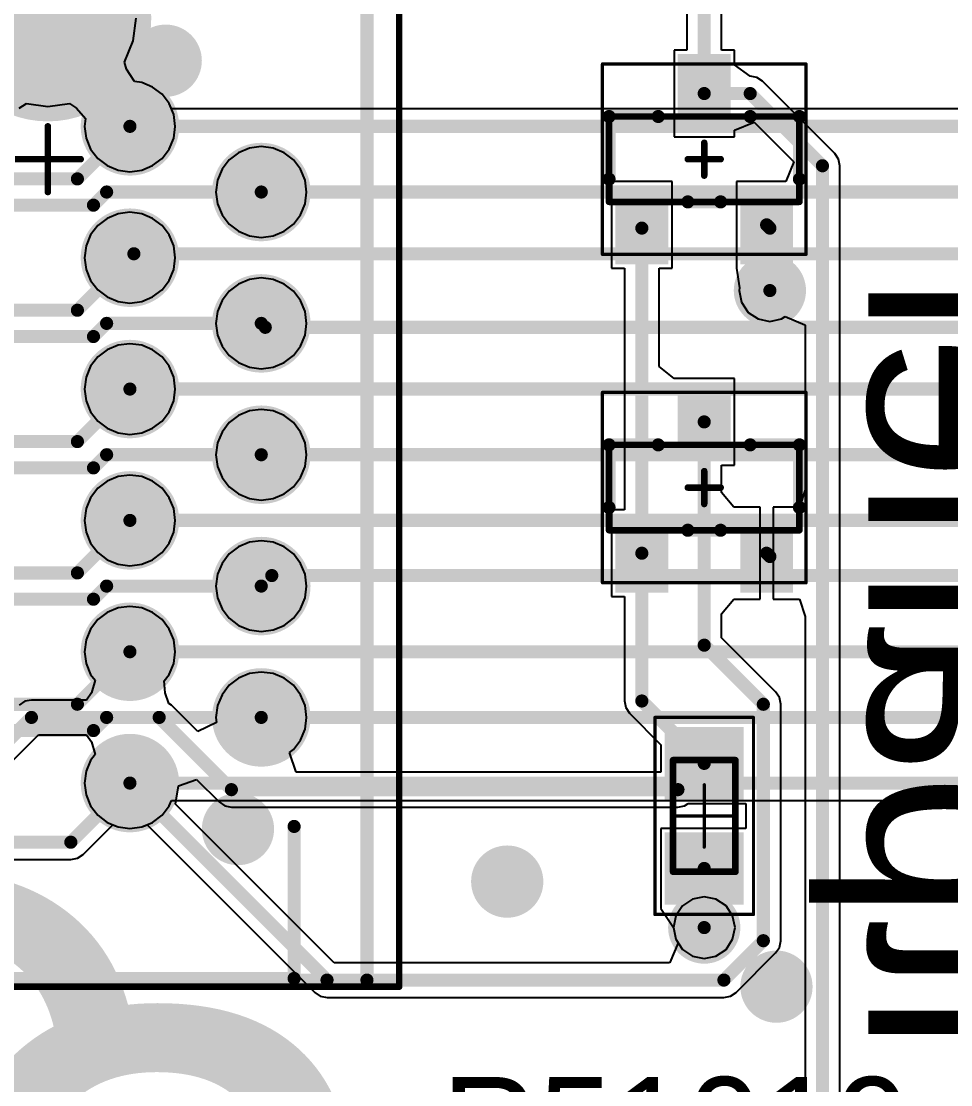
# Model space of a CAD drawing. Header units: millimetres. Extents: x 372 to 687, y 380 to 482.
# Drawn here: x 550.6 to 564.75, y 416.91 to 433.1 of the extents above; entities that cross this region are included whole.
import ezdxf

# ---------------------------------------------------------------- set-up
doc = ezdxf.new("R2010")
doc.units = ezdxf.units.MM
for name, color, linetype in [('BottomLayer', 5, 'Continuous'), ('BottomOverlay', 54, 'Continuous'), ('BottomSolder', 6, 'Continuous'), ('InternalPlane1', 76, 'Continuous'), ('InternalPlane2', 16, 'Continuous'), ('Mechanical13', 56, 'Continuous'), ('Mechanical15', 56, 'Continuous'), ('MultiLayer', 9, 'Continuous'), ('PadHoleLayer', 156, 'Continuous'), ('TopLayer', 1, 'Continuous'), ('TopOverlay', 2, 'Continuous'), ('TopPaste', 8, 'Continuous'), ('TopSolder', 216, 'Continuous'), ('ViaHoleLayer', 16, 'Continuous')]:
    doc.layers.add(name, color=color, linetype=linetype)

# ---------------------------------------------------------------- blocks, each defined once
blk = doc.blocks.new('PCI_E_______36P_339')
at = {"layer": 'BottomLayer'}
for points, const_width in [([(1.638, -0.005, 1), (2.663, -0.005, 1)], 1.025), ([(-9.762, -1.255, 1), (-9.237, -1.255, 1)], 0.525), ([(-7.762, -1.255, 1), (-7.237, -1.255, 1)], 0.525), ([(-5.762, -1.255, 1), (-5.237, -1.255, 1)], 0.525), ([(-3.762, -1.255, 1), (-3.237, -1.255, 1)], 0.525), ([(-1.762, -1.255, 1), (-1.237, -1.255, 1)], 0.525), ([(0.238, -1.255, 1), (0.763, -1.255, 1)], 0.525), ([(-8.762, -3.255, 1), (-8.237, -3.255, 1)], 0.525), ([(-6.762, -3.255, 1), (-6.237, -3.255, 1)], 0.525), ([(-4.762, -3.255, 1), (-4.237, -3.255, 1)], 0.525), ([(-2.762, -3.255, 1), (-2.237, -3.255, 1)], 0.525), ([(-0.762, -3.255, 1), (-0.237, -3.255, 1)], 0.525)]:
    blk.add_lwpolyline(points, format="xyb", close=True, dxfattribs=dict(at, const_width=const_width))
at = {"layer": 'BottomSolder'}
for points, const_width in [([(1.587, -0.005, 1), (2.714, -0.005, 1)], 1.127), ([(-9.813, -1.255, 1), (-9.186, -1.255, 1)], 0.627), ([(-7.813, -1.255, 1), (-7.186, -1.255, 1)], 0.627), ([(-5.813, -1.255, 1), (-5.186, -1.255, 1)], 0.627), ([(-3.813, -1.255, 1), (-3.186, -1.255, 1)], 0.627), ([(-1.813, -1.255, 1), (-1.186, -1.255, 1)], 0.627), ([(0.187, -1.255, 1), (0.814, -1.255, 1)], 0.627), ([(-8.813, -3.255, 1), (-8.186, -3.255, 1)], 0.627), ([(-6.813, -3.255, 1), (-6.186, -3.255, 1)], 0.627), ([(-4.813, -3.255, 1), (-4.186, -3.255, 1)], 0.627), ([(-2.813, -3.255, 1), (-2.186, -3.255, 1)], 0.627), ([(-0.813, -3.255, 1), (-0.186, -3.255, 1)], 0.627)]:
    blk.add_lwpolyline(points, format="xyb", close=True, dxfattribs=dict(at, const_width=const_width))
at = {"layer": 'InternalPlane1'}
for points, const_width in [([(1.363, -0.005, 1), (2.938, -0.005, 1)], 1.575), ([(-9.875, -1.255, 1), (-9.125, -1.255, 1)], 0.75), ([(-7.875, -1.255, 1), (-7.125, -1.255, 1)], 0.75), ([(-5.875, -1.255, 1), (-5.125, -1.255, 1)], 0.75), ([(-3.875, -1.255, 1), (-3.125, -1.255, 1)], 0.75), ([(-1.875, -1.255, 1), (-1.125, -1.255, 1)], 0.75), ([(0.125, -1.255, 1), (0.875, -1.255, 1)], 0.75), ([(-8.875, -3.255, 1), (-8.125, -3.255, 1)], 0.75), ([(-6.875, -3.255, 1), (-6.125, -3.255, 1)], 0.75), ([(-4.875, -3.255, 1), (-4.125, -3.255, 1)], 0.75), ([(-2.875, -3.255, 1), (-2.125, -3.255, 1)], 0.75), ([(-0.875, -3.255, 1), (-0.125, -3.255, 1)], 0.75)]:
    blk.add_lwpolyline(points, format="xyb", close=True, dxfattribs=dict(at, const_width=const_width))
at = {"layer": 'InternalPlane2'}
for points, const_width in [([(1.363, -0.005, 1), (2.938, -0.005, 1)], 1.575), ([(-9.875, -1.255, 1), (-9.125, -1.255, 1)], 0.75), ([(-7.875, -1.255, 1), (-7.125, -1.255, 1)], 0.75), ([(-5.875, -1.255, 1), (-5.125, -1.255, 1)], 0.75), ([(-3.875, -1.255, 1), (-3.125, -1.255, 1)], 0.75), ([(-1.875, -1.255, 1), (-1.125, -1.255, 1)], 0.75), ([(0.125, -1.255, 1), (0.875, -1.255, 1)], 0.75), ([(-8.875, -3.255, 1), (-8.125, -3.255, 1)], 0.75), ([(-6.875, -3.255, 1), (-6.125, -3.255, 1)], 0.75), ([(-4.875, -3.255, 1), (-4.125, -3.255, 1)], 0.75), ([(-2.875, -3.255, 1), (-2.125, -3.255, 1)], 0.75), ([(-0.875, -3.255, 1), (-0.125, -3.255, 1)], 0.75)]:
    blk.add_lwpolyline(points, format="xyb", close=True, dxfattribs=dict(at, const_width=const_width))
at = {"layer": 'Mechanical13', "const_width": 0.2}
for points in [[(-12.5, 3.747), (-12.5, -4.864)], [(-12.5, -4.864), (12.5, -4.864)]]:
    blk.add_lwpolyline(points, dxfattribs=at)
at = {"layer": 'Mechanical13', "const_width": 0.1}
blk.add_lwpolyline([(-12.55, -4.864, 1), (-12.45, -4.864, 1)], format="xyb", close=True, dxfattribs=at)
blk.add_lwpolyline([(-12.55, -4.864, 1), (-12.45, -4.864, 1)], format="xyb", close=True, dxfattribs=at)
at = {"layer": 'Mechanical15', "const_width": 0.1}
for points in [[(-12.6, 3.995), (-12.6, -5.355)], [(0, 0.495), (0, -0.505)], [(-0.5, -0.005), (0.5, -0.005)], [(-12.6, -5.355), (12.875, -5.355)]]:
    blk.add_lwpolyline(points, dxfattribs=at)
at = {"layer": 'Mechanical15', "const_width": 0.05}
for points in [[(-0.525, -0.005, 1), (-0.475, -0.005, 1)], [(0.475, -0.005, 1), (0.525, -0.005, 1)], [(-0.025, -0.505, 1), (0.025, -0.505, 1)], [(-12.625, -5.355, 1), (-12.575, -5.355, 1)], [(-12.625, -5.355, 1), (-12.575, -5.355, 1)]]:
    blk.add_lwpolyline(points, format="xyb", close=True, dxfattribs=at)
at = {"layer": 'MultiLayer'}
for points, const_width in [([(1.638, -0.005, 1), (2.663, -0.005, 1)], 1.025), ([(-9.762, -1.255, 1), (-9.237, -1.255, 1)], 0.525), ([(-7.762, -1.255, 1), (-7.237, -1.255, 1)], 0.525), ([(-5.762, -1.255, 1), (-5.237, -1.255, 1)], 0.525), ([(-3.762, -1.255, 1), (-3.237, -1.255, 1)], 0.525), ([(-1.762, -1.255, 1), (-1.237, -1.255, 1)], 0.525), ([(0.238, -1.255, 1), (0.763, -1.255, 1)], 0.525), ([(-8.762, -3.255, 1), (-8.237, -3.255, 1)], 0.525), ([(-6.762, -3.255, 1), (-6.237, -3.255, 1)], 0.525), ([(-4.762, -3.255, 1), (-4.237, -3.255, 1)], 0.525), ([(-2.762, -3.255, 1), (-2.237, -3.255, 1)], 0.525), ([(-0.762, -3.255, 1), (-0.237, -3.255, 1)], 0.525)]:
    blk.add_lwpolyline(points, format="xyb", close=True, dxfattribs=dict(at, const_width=const_width))
at = {"layer": 'PadHoleLayer'}
for points, const_width in [([(1.563, -0.005, 1), (2.738, -0.005, 1)], 1.175), ([(-9.675, -1.255, 1), (-9.325, -1.255, 1)], 0.35), ([(-7.675, -1.255, 1), (-7.325, -1.255, 1)], 0.35), ([(-5.675, -1.255, 1), (-5.325, -1.255, 1)], 0.35), ([(-3.675, -1.255, 1), (-3.325, -1.255, 1)], 0.35), ([(-1.675, -1.255, 1), (-1.325, -1.255, 1)], 0.35), ([(0.325, -1.255, 1), (0.675, -1.255, 1)], 0.35), ([(-8.675, -3.255, 1), (-8.325, -3.255, 1)], 0.35), ([(-6.675, -3.255, 1), (-6.325, -3.255, 1)], 0.35), ([(-4.675, -3.255, 1), (-4.325, -3.255, 1)], 0.35), ([(-2.675, -3.255, 1), (-2.325, -3.255, 1)], 0.35), ([(-0.675, -3.255, 1), (-0.325, -3.255, 1)], 0.35)]:
    blk.add_lwpolyline(points, format="xyb", close=True, dxfattribs=dict(at, const_width=const_width))
at = {"layer": 'TopLayer'}
for points, const_width in [([(1.638, -0.005, 1), (2.663, -0.005, 1)], 1.025), ([(-9.762, -1.255, 1), (-9.237, -1.255, 1)], 0.525), ([(-7.762, -1.255, 1), (-7.237, -1.255, 1)], 0.525), ([(-5.762, -1.255, 1), (-5.237, -1.255, 1)], 0.525), ([(-3.762, -1.255, 1), (-3.237, -1.255, 1)], 0.525), ([(-1.762, -1.255, 1), (-1.237, -1.255, 1)], 0.525), ([(0.238, -1.255, 1), (0.763, -1.255, 1)], 0.525), ([(-8.762, -3.255, 1), (-8.237, -3.255, 1)], 0.525), ([(-6.762, -3.255, 1), (-6.237, -3.255, 1)], 0.525), ([(-4.762, -3.255, 1), (-4.237, -3.255, 1)], 0.525), ([(-2.762, -3.255, 1), (-2.237, -3.255, 1)], 0.525), ([(-0.762, -3.255, 1), (-0.237, -3.255, 1)], 0.525)]:
    blk.add_lwpolyline(points, format="xyb", close=True, dxfattribs=dict(at, const_width=const_width))
at = {"layer": 'TopOverlay', "const_width": 0.2}
for points in [[(-12.475, 3.745), (-12.475, -3.755)], [(-12.475, -3.755), (-10.16, -3.755)]]:
    blk.add_lwpolyline(points, dxfattribs=at)
at = {"layer": 'TopOverlay', "const_width": 0.1}
for points in [[(-12.525, -3.755, 1), (-12.425, -3.755, 1)], [(-12.525, -3.755, 1), (-12.425, -3.755, 1)], [(-10.21, -3.755, 1), (-10.11, -3.755, 1)]]:
    blk.add_lwpolyline(points, format="xyb", close=True, dxfattribs=at)
at = {"layer": 'TopSolder'}
for points, const_width in [([(1.587, -0.005, 1), (2.714, -0.005, 1)], 1.127), ([(-9.813, -1.255, 1), (-9.186, -1.255, 1)], 0.627), ([(-7.813, -1.255, 1), (-7.186, -1.255, 1)], 0.627), ([(-5.813, -1.255, 1), (-5.186, -1.255, 1)], 0.627), ([(-3.813, -1.255, 1), (-3.186, -1.255, 1)], 0.627), ([(-1.813, -1.255, 1), (-1.186, -1.255, 1)], 0.627), ([(0.187, -1.255, 1), (0.814, -1.255, 1)], 0.627), ([(-8.813, -3.255, 1), (-8.186, -3.255, 1)], 0.627), ([(-6.813, -3.255, 1), (-6.186, -3.255, 1)], 0.627), ([(-4.813, -3.255, 1), (-4.186, -3.255, 1)], 0.627), ([(-2.813, -3.255, 1), (-2.186, -3.255, 1)], 0.627), ([(-0.813, -3.255, 1), (-0.186, -3.255, 1)], 0.627)]:
    blk.add_lwpolyline(points, format="xyb", close=True, dxfattribs=dict(at, const_width=const_width))
blk = doc.blocks.new('SOT23_3_N_349')
at = {"layer": 'Mechanical13', "const_width": 0.1}
for points in [[(1.45, 0.65), (-1.45, 0.65)], [(-1.45, 0.65), (-1.45, -0.65)], [(1.45, 0.65), (1.45, -0.65)], [(1.45, -0.65), (-1.45, -0.65)]]:
    blk.add_lwpolyline(points, dxfattribs=at)
at = {"layer": 'Mechanical13', "const_width": 0.05}
for points in [[(-1.475, 0.65, 1), (-1.425, 0.65, 1)], [(-1.475, 0.65, 1), (-1.425, 0.65, 1)], [(1.425, 0.65, 1), (1.475, 0.65, 1)], [(1.425, 0.65, 1), (1.475, 0.65, 1)], [(-1.475, -0.65, 1), (-1.425, -0.65, 1)], [(-1.475, -0.65, 1), (-1.425, -0.65, 1)], [(1.425, -0.65, 1), (1.475, -0.65, 1)], [(1.425, -0.65, 1), (1.475, -0.65, 1)]]:
    blk.add_lwpolyline(points, format="xyb", close=True, dxfattribs=at)
at = {"layer": 'Mechanical15'}
for points, const_width in [([(-1.55, 1.45), (-1.55, -1.45)], 0.05), ([(1.55, 1.45), (-1.55, 1.45)], 0.05), ([(1.55, 1.45), (1.55, -1.45)], 0.05), ([(0, 0.25), (0, -0.25)], 0.1), ([(0.25, 0), (-0.25, 0)], 0.1), ([(1.55, -1.45), (-1.55, -1.45)], 0.05)]:
    blk.add_lwpolyline(points, dxfattribs=dict(at, const_width=const_width))
for points, const_width in [([(-1.562, 1.45, 1), (-1.538, 1.45, 1)], 0.025), ([(-1.562, 1.45, 1), (-1.538, 1.45, 1)], 0.025), ([(1.538, 1.45, 1), (1.562, 1.45, 1)], 0.025), ([(1.538, 1.45, 1), (1.562, 1.45, 1)], 0.025), ([(-0.025, 0.25, 1), (0.025, 0.25, 1)], 0.05), ([(-0.275, 0, 1), (-0.225, 0, 1)], 0.05), ([(0.225, 0, 1), (0.275, 0, 1)], 0.05), ([(-0.025, -0.25, 1), (0.025, -0.25, 1)], 0.05), ([(-1.562, -1.45, 1), (-1.538, -1.45, 1)], 0.025), ([(-1.562, -1.45, 1), (-1.538, -1.45, 1)], 0.025), ([(1.538, -1.45, 1), (1.562, -1.45, 1)], 0.025), ([(1.538, -1.45, 1), (1.562, -1.45, 1)], 0.025)]:
    blk.add_lwpolyline(points, format="xyb", close=True, dxfattribs=dict(at, const_width=const_width))
at = {"layer": 'PadHoleLayer'}
for points in [[(-0.95, 1), (-0.95, 1), (-0.95, 1), (-0.95, 1)], [(0.95, 1), (0.95, 1), (0.95, 1), (0.95, 1)], [(0, -1), (0, -1), (0, -1), (0, -1)]]:
    blk.add_lwpolyline(points, close=True, dxfattribs=at)
at = {"layer": 'TopLayer'}
for points in [[(-1.25, 0.5), (-0.65, 0.5), (-1.25, 1.5), (-0.65, 1.5)], [(1.25, 1.5), (0.65, 1.5), (1.25, 0.5), (0.65, 0.5)], [(-0.3, -1.5), (0.3, -1.5), (-0.3, -0.5), (0.3, -0.5)]]:
    blk.add_solid(points, dxfattribs=at)
at = {"layer": 'TopOverlay', "const_width": 0.2}
for points in [[(0.25, 0.65), (-0.25, 0.65)], [(-1.45, 0.304), (-1.45, -0.65)], [(1.45, 0.304), (1.45, -0.65)], [(-0.7, -0.65), (-1.45, -0.65)], [(1.45, -0.65), (0.7, -0.65)]]:
    blk.add_lwpolyline(points, dxfattribs=at)
at = {"layer": 'TopOverlay', "const_width": 0.1}
for points in [[(-0.3, 0.65, 1), (-0.2, 0.65, 1)], [(0.2, 0.65, 1), (0.3, 0.65, 1)], [(-1.5, 0.304, 1), (-1.4, 0.304, 1)], [(1.4, 0.304, 1), (1.5, 0.304, 1)], [(-1.5, -0.65, 1), (-1.4, -0.65, 1)], [(-1.5, -0.65, 1), (-1.4, -0.65, 1)], [(-0.75, -0.65, 1), (-0.65, -0.65, 1)], [(0.65, -0.65, 1), (0.75, -0.65, 1)], [(1.4, -0.65, 1), (1.5, -0.65, 1)], [(1.4, -0.65, 1), (1.5, -0.65, 1)]]:
    blk.add_lwpolyline(points, format="xyb", close=True, dxfattribs=at)
at = {"layer": 'TopPaste'}
for points in [[(-1.2, 0.55), (-0.7, 0.55), (-1.2, 1.45), (-0.7, 1.45)], [(1.2, 1.45), (0.7, 1.45), (1.2, 0.55), (0.7, 0.55)], [(-0.25, -1.45), (0.25, -1.45), (-0.25, -0.55), (0.25, -0.55)]]:
    blk.add_solid(points, dxfattribs=at)
at = {"layer": 'TopSolder'}
for points in [[(-1.352, 0.398), (-0.548, 0.398), (-1.352, 1.602), (-0.548, 1.602)], [(1.352, 1.602), (0.548, 1.602), (1.352, 0.398), (0.548, 0.398)], [(-0.402, -1.602), (0.402, -1.602), (-0.402, -0.398), (0.402, -0.398)]]:
    blk.add_solid(points, dxfattribs=at)
blk = doc.blocks.new('SOT23_3_N_352')
at = {"layer": 'Mechanical13', "const_width": 0.1}
for points in [[(1.45, 0.65), (-1.45, 0.65)], [(-1.45, 0.65), (-1.45, -0.65)], [(1.45, 0.65), (1.45, -0.65)], [(1.45, -0.65), (-1.45, -0.65)]]:
    blk.add_lwpolyline(points, dxfattribs=at)
at = {"layer": 'Mechanical13', "const_width": 0.05}
for points in [[(-1.475, 0.65, 1), (-1.425, 0.65, 1)], [(-1.475, 0.65, 1), (-1.425, 0.65, 1)], [(1.425, 0.65, 1), (1.475, 0.65, 1)], [(1.425, 0.65, 1), (1.475, 0.65, 1)], [(-1.475, -0.65, 1), (-1.425, -0.65, 1)], [(-1.475, -0.65, 1), (-1.425, -0.65, 1)], [(1.425, -0.65, 1), (1.475, -0.65, 1)], [(1.425, -0.65, 1), (1.475, -0.65, 1)]]:
    blk.add_lwpolyline(points, format="xyb", close=True, dxfattribs=at)
at = {"layer": 'Mechanical15'}
for points, const_width in [([(-1.55, 1.45), (-1.55, -1.45)], 0.05), ([(1.55, 1.45), (-1.55, 1.45)], 0.05), ([(1.55, 1.45), (1.55, -1.45)], 0.05), ([(0, 0.25), (0, -0.25)], 0.1), ([(0.25, 0), (-0.25, 0)], 0.1), ([(1.55, -1.45), (-1.55, -1.45)], 0.05)]:
    blk.add_lwpolyline(points, dxfattribs=dict(at, const_width=const_width))
for points, const_width in [([(-1.562, 1.45, 1), (-1.538, 1.45, 1)], 0.025), ([(-1.562, 1.45, 1), (-1.538, 1.45, 1)], 0.025), ([(1.538, 1.45, 1), (1.562, 1.45, 1)], 0.025), ([(1.538, 1.45, 1), (1.562, 1.45, 1)], 0.025), ([(-0.025, 0.25, 1), (0.025, 0.25, 1)], 0.05), ([(-0.275, 0, 1), (-0.225, 0, 1)], 0.05), ([(0.225, 0, 1), (0.275, 0, 1)], 0.05), ([(-0.025, -0.25, 1), (0.025, -0.25, 1)], 0.05), ([(-1.562, -1.45, 1), (-1.538, -1.45, 1)], 0.025), ([(-1.562, -1.45, 1), (-1.538, -1.45, 1)], 0.025), ([(1.538, -1.45, 1), (1.562, -1.45, 1)], 0.025), ([(1.538, -1.45, 1), (1.562, -1.45, 1)], 0.025)]:
    blk.add_lwpolyline(points, format="xyb", close=True, dxfattribs=dict(at, const_width=const_width))
at = {"layer": 'PadHoleLayer'}
for points in [[(-0.95, 1), (-0.95, 1), (-0.95, 1), (-0.95, 1)], [(0.95, 1), (0.95, 1), (0.95, 1), (0.95, 1)], [(0, -1), (0, -1), (0, -1), (0, -1)]]:
    blk.add_lwpolyline(points, close=True, dxfattribs=at)
at = {"layer": 'TopLayer'}
for points in [[(-1.25, 0.5), (-0.65, 0.5), (-1.25, 1.5), (-0.65, 1.5)], [(1.25, 1.5), (0.65, 1.5), (1.25, 0.5), (0.65, 0.5)], [(-0.3, -1.5), (0.3, -1.5), (-0.3, -0.5), (0.3, -0.5)]]:
    blk.add_solid(points, dxfattribs=at)
at = {"layer": 'TopOverlay', "const_width": 0.2}
for points in [[(0.25, 0.65), (-0.25, 0.65)], [(-1.45, 0.304), (-1.45, -0.65)], [(1.45, 0.304), (1.45, -0.65)], [(-0.7, -0.65), (-1.45, -0.65)], [(1.45, -0.65), (0.7, -0.65)]]:
    blk.add_lwpolyline(points, dxfattribs=at)
at = {"layer": 'TopOverlay', "const_width": 0.1}
for points in [[(-0.3, 0.65, 1), (-0.2, 0.65, 1)], [(0.2, 0.65, 1), (0.3, 0.65, 1)], [(-1.5, 0.304, 1), (-1.4, 0.304, 1)], [(1.4, 0.304, 1), (1.5, 0.304, 1)], [(-1.5, -0.65, 1), (-1.4, -0.65, 1)], [(-1.5, -0.65, 1), (-1.4, -0.65, 1)], [(-0.75, -0.65, 1), (-0.65, -0.65, 1)], [(0.65, -0.65, 1), (0.75, -0.65, 1)], [(1.4, -0.65, 1), (1.5, -0.65, 1)], [(1.4, -0.65, 1), (1.5, -0.65, 1)]]:
    blk.add_lwpolyline(points, format="xyb", close=True, dxfattribs=at)
at = {"layer": 'TopPaste'}
for points in [[(-1.2, 0.55), (-0.7, 0.55), (-1.2, 1.45), (-0.7, 1.45)], [(1.2, 1.45), (0.7, 1.45), (1.2, 0.55), (0.7, 0.55)], [(-0.25, -1.45), (0.25, -1.45), (-0.25, -0.55), (0.25, -0.55)]]:
    blk.add_solid(points, dxfattribs=at)
at = {"layer": 'TopSolder'}
for points in [[(-1.352, 0.398), (-0.548, 0.398), (-1.352, 1.602), (-0.548, 1.602)], [(1.352, 1.602), (0.548, 1.602), (1.352, 0.398), (0.548, 0.398)], [(-0.402, -1.602), (0.402, -1.602), (-0.402, -0.398), (0.402, -0.398)]]:
    blk.add_solid(points, dxfattribs=at)
blk = doc.blocks.new('RESC0603_1608__N_368')
at = {"layer": 'Mechanical13', "const_width": 0.1}
for points in [[(0.85, 0.475), (-0.85, 0.475)], [(-0.85, -0.475), (-0.85, 0.475)], [(0.85, -0.475), (0.85, 0.475)], [(0.85, -0.475), (-0.85, -0.475)]]:
    blk.add_lwpolyline(points, dxfattribs=at)
at = {"layer": 'Mechanical13', "const_width": 0.05}
for points in [[(-0.875, 0.475, 1), (-0.825, 0.475, 1)], [(-0.875, 0.475, 1), (-0.825, 0.475, 1)], [(0.825, 0.475, 1), (0.875, 0.475, 1)], [(0.825, 0.475, 1), (0.875, 0.475, 1)], [(-0.875, -0.475, 1), (-0.825, -0.475, 1)], [(-0.875, -0.475, 1), (-0.825, -0.475, 1)], [(0.825, -0.475, 1), (0.875, -0.475, 1)], [(0.825, -0.475, 1), (0.875, -0.475, 1)]]:
    blk.add_lwpolyline(points, format="xyb", close=True, dxfattribs=at)
at = {"layer": 'Mechanical15', "const_width": 0.05}
for points in [[(1.5, 0.75), (-1.5, 0.75)], [(-1.5, -0.75), (-1.5, 0.75)], [(1.5, -0.75), (1.5, 0.75)], [(0, -0.475), (0, 0.475)], [(0.475, 0), (-0.475, 0)], [(1.5, -0.75), (-1.5, -0.75)]]:
    blk.add_lwpolyline(points, dxfattribs=at)
at = {"layer": 'Mechanical15', "const_width": 0.025}
for points in [[(-1.512, 0.75, 1), (-1.488, 0.75, 1)], [(-1.512, 0.75, 1), (-1.488, 0.75, 1)], [(1.488, 0.75, 1), (1.513, 0.75, 1)], [(1.488, 0.75, 1), (1.513, 0.75, 1)], [(-0.012, 0.475, 1), (0.013, 0.475, 1)], [(-0.487, 0, 1), (-0.462, 0, 1)], [(0.463, 0, 1), (0.488, 0, 1)], [(-0.012, -0.475, 1), (0.013, -0.475, 1)], [(-1.512, -0.75, 1), (-1.488, -0.75, 1)], [(-1.512, -0.75, 1), (-1.488, -0.75, 1)], [(1.488, -0.75, 1), (1.513, -0.75, 1)], [(1.488, -0.75, 1), (1.513, -0.75, 1)]]:
    blk.add_lwpolyline(points, format="xyb", close=True, dxfattribs=at)
at = {"layer": 'TopLayer'}
for points in [[(-0.35, -0.5), (-0.35, 0.5), (-1.25, -0.5), (-1.25, 0.5)], [(1.25, -0.5), (1.25, 0.5), (0.35, -0.5), (0.35, 0.5)]]:
    blk.add_solid(points, dxfattribs=at)
at = {"layer": 'TopPaste'}
for points in [[(-0.35, -0.5), (-0.35, 0.5), (-1.25, -0.5), (-1.25, 0.5)], [(1.25, -0.5), (1.25, 0.5), (0.35, -0.5), (0.35, 0.5)]]:
    blk.add_solid(points, dxfattribs=at)
at = {"layer": 'TopSolder'}
for points in [[(-0.248, -0.602), (-0.248, 0.602), (-1.352, -0.602), (-1.352, 0.602)], [(1.352, -0.602), (1.352, 0.602), (0.248, -0.602), (0.248, 0.602)]]:
    blk.add_solid(points, dxfattribs=at)

msp = doc.modelspace()

# ---------------------------------------------------------------- linework, layer by layer
at = {"layer": 'BottomLayer'}
for p, q in [((552.306, 432.802), (552.352, 433.15)), ((552.171, 432.477), (552.306, 432.802)), ((552.203, 432.369), (552.171, 432.477)), ((552.323, 432.182), (552.203, 432.369)), ((552.434, 432.168), (552.323, 432.182)), ((552.601, 432.099), (552.434, 432.168)), ((552.744, 431.989), (552.601, 432.099)), ((552.854, 431.846), (552.744, 431.989)), ((552.887, 431.766), (552.854, 431.846)), ((567.6, 431.766), (552.887, 431.766)), ((552.854, 421.155), (552.887, 421.235)), ((552.887, 421.235), (576.69, 421.235)), ((552.744, 421.012), (552.854, 421.155)), ((551.542, 420.413), (551.996, 420.866)), ((551.996, 420.866), (552.077, 420.833)), ((552.434, 420.833), (552.601, 420.902)), ((552.601, 420.902), (552.744, 421.012)), ((552.077, 420.833), (552.255, 420.81)), ((552.255, 420.81), (552.434, 420.833)), ((551.456, 420.355), (551.542, 420.413)), ((547.7, 420.335), (551.355, 420.335)), ((551.355, 420.335), (551.456, 420.355)), ((551.355, 420.335), (551.355, 420.335)), ((560.821, 419.733), (560.668, 419.632)), ((561, 419.769), (560.821, 419.733)), ((561.179, 419.733), (561, 419.769)), ((561.332, 419.632), (561.179, 419.733)), ((560.668, 419.632), (560.567, 419.48)), ((561.433, 419.48), (561.332, 419.632)), ((560.567, 419.48), (560.531, 419.3)), ((561.469, 419.3), (561.433, 419.48)), ((560.531, 419.3), (560.567, 419.121)), ((561.433, 419.121), (561.469, 419.3)), ((560.567, 419.121), (560.668, 418.968)), ((561.332, 418.968), (561.433, 419.121)), ((560.668, 418.968), (560.821, 418.867)), ((561.179, 418.867), (561.332, 418.968)), ((560.821, 418.867), (561, 418.831)), ((561, 418.831), (561.179, 418.867))]:
    msp.add_line(p, q, dxfattribs=at)
for points, const_width in [([(552.65, 432.5, 1), (552.95, 432.5, 1)], 0.3), ([(552.205, 431.5, 1), (552.305, 431.5, 1)], 0.1), ([(552.205, 431.5, 1), (552.305, 431.5, 1)], 0.1), ([(551.405, 430.7, 1), (551.505, 430.7, 1)], 0.1), ([(551.405, 430.7, 1), (551.505, 430.7, 1)], 0.1), ([(551.85, 430.5, 1), (551.95, 430.5, 1)], 0.1), ([(551.85, 430.5, 1), (551.95, 430.5, 1)], 0.1), ([(554.205, 430.5, 1), (554.305, 430.5, 1)], 0.1), ([(554.205, 430.5, 1), (554.305, 430.5, 1)], 0.1), ([(551.65, 430.3, 1), (551.75, 430.3, 1)], 0.1), ([(551.65, 430.3, 1), (551.75, 430.3, 1)], 0.1), ([(552.265, 429.56, 1), (552.365, 429.56, 1)], 0.1), ([(552.265, 429.56, 1), (552.365, 429.56, 1)], 0.1), ([(561.85, 429, 1), (562.15, 429, 1)], 0.3), ([(551.405, 428.7, 1), (551.505, 428.7, 1)], 0.1), ([(551.405, 428.7, 1), (551.505, 428.7, 1)], 0.1), ([(551.85, 428.5, 1), (551.95, 428.5, 1)], 0.1), ([(551.85, 428.5, 1), (551.95, 428.5, 1)], 0.1), ([(554.205, 428.5, 1), (554.305, 428.5, 1)], 0.1), ([(554.205, 428.5, 1), (554.305, 428.5, 1)], 0.1), ([(554.266, 428.44, 1), (554.366, 428.44, 1)], 0.1), ([(554.266, 428.44, 1), (554.366, 428.44, 1)], 0.1), ([(551.65, 428.3, 1), (551.75, 428.3, 1)], 0.1), ([(551.65, 428.3, 1), (551.75, 428.3, 1)], 0.1), ([(552.205, 427.5, 1), (552.305, 427.5, 1)], 0.1), ([(552.205, 427.5, 1), (552.305, 427.5, 1)], 0.1), ([(551.405, 426.7, 1), (551.505, 426.7, 1)], 0.1), ([(551.405, 426.7, 1), (551.505, 426.7, 1)], 0.1), ([(551.85, 426.5, 1), (551.95, 426.5, 1)], 0.1), ([(551.85, 426.5, 1), (551.95, 426.5, 1)], 0.1), ([(554.205, 426.5, 1), (554.305, 426.5, 1)], 0.1), ([(554.205, 426.5, 1), (554.305, 426.5, 1)], 0.1), ([(551.65, 426.3, 1), (551.75, 426.3, 1)], 0.1), ([(551.65, 426.3, 1), (551.75, 426.3, 1)], 0.1), ([(552.205, 425.5, 1), (552.305, 425.5, 1)], 0.1), ([(552.205, 425.5, 1), (552.305, 425.5, 1)], 0.1), ([(551.405, 424.7, 1), (551.505, 424.7, 1)], 0.1), ([(551.405, 424.7, 1), (551.505, 424.7, 1)], 0.1), ([(554.365, 424.66, 1), (554.465, 424.66, 1)], 0.1), ([(554.365, 424.66, 1), (554.465, 424.66, 1)], 0.1), ([(551.85, 424.5, 1), (551.95, 424.5, 1)], 0.1), ([(551.85, 424.5, 1), (551.95, 424.5, 1)], 0.1), ([(554.205, 424.5, 1), (554.305, 424.5, 1)], 0.1), ([(554.205, 424.5, 1), (554.305, 424.5, 1)], 0.1), ([(551.65, 424.3, 1), (551.75, 424.3, 1)], 0.1), ([(551.65, 424.3, 1), (551.75, 424.3, 1)], 0.1), ([(552.205, 423.5, 1), (552.305, 423.5, 1)], 0.1), ([(552.205, 423.5, 1), (552.305, 423.5, 1)], 0.1), ([(551.405, 422.7, 1), (551.505, 422.7, 1)], 0.1), ([(551.405, 422.7, 1), (551.505, 422.7, 1)], 0.1), ([(551.85, 422.5, 1), (551.95, 422.5, 1)], 0.1), ([(551.85, 422.5, 1), (551.95, 422.5, 1)], 0.1), ([(554.205, 422.5, 1), (554.305, 422.5, 1)], 0.1), ([(554.205, 422.5, 1), (554.305, 422.5, 1)], 0.1), ([(551.65, 422.3, 1), (551.75, 422.3, 1)], 0.1), ([(551.65, 422.3, 1), (551.75, 422.3, 1)], 0.1), ([(552.205, 421.5, 1), (552.305, 421.5, 1)], 0.1), ([(552.205, 421.5, 1), (552.305, 421.5, 1)], 0.1), ([(553.75, 420.8, 1), (554.05, 420.8, 1)], 0.3), ([(551.305, 420.6, 1), (551.405, 420.6, 1)], 0.1), ([(551.305, 420.6, 1), (551.405, 420.6, 1)], 0.1), ([(557.85, 420, 1), (558.15, 420, 1)], 0.3), ([(560.85, 419.3, 1), (561.15, 419.3, 1)], 0.3), ([(561.95, 418.4, 1), (562.25, 418.4, 1)], 0.3)]:
    msp.add_lwpolyline(points, format="xyb", close=True, dxfattribs=dict(at, const_width=const_width))
at = {"layer": 'BottomLayer', "const_width": 0.2}
for points in [[(551.455, 430.7), (552.255, 431.5)], [(552.255, 431.5), (567.6, 431.5)], [(549, 430.7), (551.455, 430.7)], [(551.7, 430.3), (551.9, 430.5)], [(551.9, 430.5), (554.255, 430.5)], [(554.255, 430.5), (566.8, 430.5)], [(549, 430.3), (551.7, 430.3)], [(551.455, 428.7), (552.315, 429.56)], [(552.315, 429.56), (567.14, 429.56)], [(549, 428.7), (551.455, 428.7)], [(551.7, 428.3), (551.9, 428.5)], [(551.9, 428.5), (554.255, 428.5)], [(554.255, 428.5), (554.316, 428.44)], [(554.316, 428.44), (567.66, 428.44)], [(549, 428.3), (551.7, 428.3)], [(551.455, 426.7), (552.255, 427.5)], [(552.255, 427.5), (568, 427.5)], [(549, 426.7), (551.455, 426.7)], [(551.7, 426.3), (551.9, 426.5)], [(551.9, 426.5), (554.255, 426.5)], [(554.255, 426.5), (576.645, 426.5)], [(549, 426.3), (551.7, 426.3)], [(551.455, 424.7), (552.255, 425.5)], [(552.255, 425.5), (576.8, 425.5)], [(549, 424.7), (551.455, 424.7)], [(554.255, 424.5), (554.415, 424.66)], [(554.415, 424.66), (576.24, 424.66)], [(551.7, 424.3), (551.9, 424.5)], [(551.9, 424.5), (554.255, 424.5)], [(549, 424.3), (551.7, 424.3)], [(551.455, 422.7), (552.255, 423.5)], [(552.255, 423.5), (576.8, 423.5)], [(549, 422.7), (551.455, 422.7)], [(551.7, 422.3), (551.9, 422.5)], [(551.9, 422.5), (554.255, 422.5)], [(554.255, 422.5), (576.4, 422.5)], [(549, 422.3), (551.7, 422.3)], [(551.355, 420.6), (552.255, 421.5)], [(552.255, 421.5), (576.8, 421.5)], [(547.7, 420.6), (551.355, 420.6)]]:
    msp.add_lwpolyline(points, dxfattribs=at)
at = {"layer": 'InternalPlane1', "const_width": 0.55}
for points in [[(552.525, 432.5, 1), (553.075, 432.5, 1)], [(561.725, 429, 1), (562.275, 429, 1)], [(553.625, 420.8, 1), (554.175, 420.8, 1)], [(557.725, 420, 1), (558.275, 420, 1)], [(560.725, 419.3, 1), (561.275, 419.3, 1)], [(561.825, 418.4, 1), (562.375, 418.4, 1)]]:
    msp.add_lwpolyline(points, format="xyb", close=True, dxfattribs=at)
at = {"layer": 'InternalPlane2', "const_width": 0.55}
for points in [[(552.525, 432.5, 1), (553.075, 432.5, 1)], [(553.625, 420.8, 1), (554.175, 420.8, 1)], [(557.725, 420, 1), (558.275, 420, 1)], [(561.825, 418.4, 1), (562.375, 418.4, 1)]]:
    msp.add_lwpolyline(points, format="xyb", close=True, dxfattribs=at)
at = {"layer": 'MultiLayer', "const_width": 0.3}
for points in [[(552.65, 432.5, 1), (552.95, 432.5, 1)], [(561.85, 429, 1), (562.15, 429, 1)], [(553.75, 420.8, 1), (554.05, 420.8, 1)], [(557.85, 420, 1), (558.15, 420, 1)], [(560.85, 419.3, 1), (561.15, 419.3, 1)], [(561.95, 418.4, 1), (562.25, 418.4, 1)]]:
    msp.add_lwpolyline(points, format="xyb", close=True, dxfattribs=at)
at = {"layer": 'TopLayer'}
for p, q in [((560.735, 434.59), (560.735, 432.66)), ((561.265, 432.66), (561.265, 434.59)), ((552.306, 432.802), (552.352, 433.15)), ((552.171, 432.477), (552.306, 432.802)), ((560.735, 432.66), (560.54, 432.66)), ((560.54, 432.66), (560.54, 431.34)), ((561.46, 432.66), (561.265, 432.66)), ((561.46, 432.438), (561.46, 432.66)), ((552.203, 432.369), (552.171, 432.477)), ((552.323, 432.182), (552.203, 432.369)), ((561.7, 432.265), (561.46, 432.438)), ((561.801, 432.245), (561.7, 432.265)), ((561.887, 432.187), (561.801, 432.245)), ((552.434, 432.168), (552.323, 432.182)), ((552.601, 432.099), (552.434, 432.168)), ((552.744, 431.989), (552.601, 432.099)), ((562.987, 431.087), (561.887, 432.187)), ((552.854, 431.846), (552.744, 431.989)), ((550.568, 431.775), (550.678, 431.847)), ((550.678, 431.847), (551.005, 431.804)), ((551.005, 431.804), (551.333, 431.847)), ((551.333, 431.847), (551.442, 431.775)), ((551.442, 431.775), (551.58, 431.619)), ((552.923, 431.679), (552.854, 431.846)), ((551.58, 431.619), (551.564, 431.5)), ((552.946, 431.5), (552.923, 431.679)), ((561.46, 431.441), (561.76, 431.565)), ((561.76, 431.565), (562.365, 430.96)), ((551.564, 431.5), (551.588, 431.322)), ((552.923, 431.322), (552.946, 431.5)), ((561.46, 431.34), (561.46, 431.441)), ((551.588, 431.322), (551.657, 431.155)), ((552.854, 431.155), (552.923, 431.322)), ((560.54, 431.34), (561.46, 431.34)), ((551.657, 431.155), (551.767, 431.012)), ((552.744, 431.012), (552.854, 431.155)), ((553.91, 431.099), (553.767, 430.989)), ((554.077, 431.168), (553.91, 431.099)), ((554.255, 431.191), (554.077, 431.168)), ((554.434, 431.168), (554.255, 431.191)), ((554.601, 431.099), (554.434, 431.168)), ((554.744, 430.989), (554.601, 431.099)), ((563.045, 431.001), (562.987, 431.087)), ((551.767, 431.012), (551.91, 430.902)), ((552.601, 430.902), (552.744, 431.012)), ((553.767, 430.989), (553.657, 430.846)), ((554.854, 430.846), (554.744, 430.989)), ((562.365, 430.96), (562.241, 430.66)), ((563.065, 430.9), (563.045, 431.001)), ((551.91, 430.902), (552.077, 430.833)), ((552.077, 430.833), (552.255, 430.81)), ((552.255, 430.81), (552.434, 430.833)), ((552.434, 430.833), (552.601, 430.902)), ((553.657, 430.846), (553.588, 430.679)), ((554.923, 430.679), (554.854, 430.846)), ((563.065, 410.81), (563.065, 430.9)), ((563.065, 430.9), (563.065, 430.9)), ((553.588, 430.679), (553.564, 430.5)), ((554.946, 430.5), (554.923, 430.679)), ((560.51, 430.66), (559.59, 430.66)), ((559.59, 430.66), (559.59, 429.34)), ((560.51, 429.34), (560.51, 430.66)), ((562.241, 430.66), (561.49, 430.66)), ((561.49, 430.66), (561.49, 429.34)), ((553.564, 430.5), (553.588, 430.322)), ((554.923, 430.322), (554.946, 430.5)), ((553.588, 430.322), (553.657, 430.155)), ((554.854, 430.155), (554.923, 430.322)), ((551.91, 430.099), (551.767, 429.989)), ((552.077, 430.168), (551.91, 430.099)), ((552.255, 430.191), (552.077, 430.168)), ((552.434, 430.168), (552.255, 430.191)), ((552.601, 430.099), (552.434, 430.168)), ((552.744, 429.989), (552.601, 430.099)), ((553.657, 430.155), (553.767, 430.012)), ((554.744, 430.012), (554.854, 430.155)), ((551.767, 429.989), (551.657, 429.846)), ((552.854, 429.846), (552.744, 429.989)), ((553.767, 430.012), (553.91, 429.902)), ((554.601, 429.902), (554.744, 430.012)), ((551.657, 429.846), (551.588, 429.679)), ((552.923, 429.679), (552.854, 429.846)), ((553.91, 429.902), (554.077, 429.833)), ((554.077, 429.833), (554.255, 429.81)), ((554.255, 429.81), (554.434, 429.833)), ((554.434, 429.833), (554.601, 429.902)), ((551.588, 429.679), (551.564, 429.5)), ((552.946, 429.5), (552.923, 429.679)), ((551.564, 429.5), (551.588, 429.322)), ((552.923, 429.322), (552.946, 429.5)), ((551.588, 429.322), (551.657, 429.155)), ((552.854, 429.155), (552.923, 429.322)), ((559.59, 429.34), (559.785, 429.34)), ((559.785, 429.34), (559.785, 425.66)), ((560.315, 427.841), (560.315, 429.34)), ((560.315, 429.34), (560.51, 429.34)), ((561.49, 429.34), (561.49, 429.34)), ((561.49, 429.34), (561.539, 429.04)), ((551.657, 429.155), (551.767, 429.012)), ((552.744, 429.012), (552.854, 429.155)), ((554.077, 429.168), (553.91, 429.099)), ((554.255, 429.191), (554.077, 429.168)), ((554.434, 429.168), (554.255, 429.191)), ((554.601, 429.099), (554.434, 429.168)), ((551.767, 429.012), (551.91, 428.902)), ((552.601, 428.902), (552.744, 429.012)), ((553.767, 428.989), (553.657, 428.846)), ((553.91, 429.099), (553.767, 428.989)), ((554.744, 428.989), (554.601, 429.099)), ((554.854, 428.846), (554.744, 428.989)), ((561.539, 429.04), (561.531, 429)), ((561.531, 429), (561.567, 428.821)), ((551.91, 428.902), (552.077, 428.833)), ((552.077, 428.833), (552.255, 428.81)), ((552.255, 428.81), (552.434, 428.833)), ((552.434, 428.833), (552.601, 428.902)), ((553.657, 428.846), (553.588, 428.679)), ((554.923, 428.679), (554.854, 428.846)), ((561.567, 428.821), (561.668, 428.668)), ((553.588, 428.679), (553.564, 428.5)), ((554.946, 428.5), (554.923, 428.679)), ((561.668, 428.668), (561.821, 428.567)), ((553.564, 428.5), (553.588, 428.322)), ((554.923, 428.322), (554.946, 428.5)), ((561.821, 428.567), (562, 428.531)), ((562, 428.531), (562.179, 428.567)), ((562.179, 428.567), (562.235, 428.604)), ((562.235, 428.604), (562.53, 428.476)), ((553.588, 428.322), (553.657, 428.155)), ((554.854, 428.155), (554.923, 428.322)), ((562.53, 428.476), (562.535, 428.471)), ((562.535, 428.471), (562.535, 425.965)), ((552.077, 428.168), (551.91, 428.099)), ((552.255, 428.191), (552.077, 428.168)), ((552.434, 428.168), (552.255, 428.191)), ((552.601, 428.099), (552.434, 428.168)), ((553.657, 428.155), (553.767, 428.012)), ((554.744, 428.012), (554.854, 428.155)), ((551.91, 428.099), (551.767, 427.989)), ((552.744, 427.989), (552.601, 428.099)), ((553.767, 428.012), (553.91, 427.902)), ((554.601, 427.902), (554.744, 428.012)), ((551.657, 427.846), (551.588, 427.679)), ((551.767, 427.989), (551.657, 427.846)), ((552.854, 427.846), (552.744, 427.989)), ((552.923, 427.679), (552.854, 427.846)), ((553.91, 427.902), (554.077, 427.833)), ((554.077, 427.833), (554.255, 427.81)), ((554.255, 427.81), (554.434, 427.833)), ((554.434, 427.833), (554.601, 427.902)), ((560.54, 427.66), (560.315, 427.841)), ((551.588, 427.679), (551.564, 427.5)), ((552.946, 427.5), (552.923, 427.679)), ((561.46, 427.66), (560.54, 427.66)), ((561.46, 426.34), (561.46, 427.66)), ((551.564, 427.5), (551.588, 427.322)), ((552.923, 427.322), (552.946, 427.5)), ((551.588, 427.322), (551.657, 427.155)), ((552.854, 427.155), (552.923, 427.322)), ((554.255, 427.191), (554.077, 427.168)), ((554.434, 427.168), (554.255, 427.191)), ((551.657, 427.155), (551.767, 427.012)), ((552.744, 427.012), (552.854, 427.155)), ((553.91, 427.099), (553.767, 426.989)), ((554.077, 427.168), (553.91, 427.099)), ((554.601, 427.099), (554.434, 427.168)), ((554.744, 426.989), (554.601, 427.099)), ((551.767, 427.012), (551.91, 426.902)), ((551.91, 426.902), (552.077, 426.833)), ((552.434, 426.833), (552.601, 426.902)), ((552.601, 426.902), (552.744, 427.012)), ((553.767, 426.989), (553.657, 426.846)), ((554.854, 426.846), (554.744, 426.989)), ((552.077, 426.833), (552.255, 426.81)), ((552.255, 426.81), (552.434, 426.833)), ((553.657, 426.846), (553.588, 426.679)), ((554.923, 426.679), (554.854, 426.846)), ((553.588, 426.679), (553.564, 426.5)), ((554.946, 426.5), (554.923, 426.679)), ((553.564, 426.5), (553.588, 426.322)), ((554.923, 426.322), (554.946, 426.5)), ((553.588, 426.322), (553.657, 426.155)), ((554.854, 426.155), (554.923, 426.322)), ((561.265, 425.923), (561.265, 426.34)), ((561.265, 426.34), (561.46, 426.34)), ((551.91, 426.099), (551.767, 425.989)), ((552.077, 426.168), (551.91, 426.099)), ((552.255, 426.191), (552.077, 426.168)), ((552.434, 426.168), (552.255, 426.191)), ((552.601, 426.099), (552.434, 426.168)), ((552.744, 425.989), (552.601, 426.099)), ((553.657, 426.155), (553.767, 426.012)), ((554.744, 426.012), (554.854, 426.155)), ((551.767, 425.989), (551.657, 425.846)), ((552.854, 425.846), (552.744, 425.989)), ((553.767, 426.012), (553.91, 425.902)), ((553.91, 425.902), (554.077, 425.833)), ((554.434, 425.833), (554.601, 425.902)), ((554.601, 425.902), (554.744, 426.012)), ((561.45, 425.7), (561.265, 425.923)), ((562.535, 425.965), (562.45, 425.7)), ((551.657, 425.846), (551.588, 425.679)), ((552.923, 425.679), (552.854, 425.846)), ((554.077, 425.833), (554.255, 425.81)), ((554.255, 425.81), (554.434, 425.833)), ((551.588, 425.679), (551.564, 425.5)), ((552.946, 425.5), (552.923, 425.679)), ((559.785, 425.66), (559.59, 425.66)), ((559.59, 425.66), (559.59, 424.34)), ((561.565, 425.7), (561.45, 425.7)), ((561.85, 425.7), (561.565, 425.7)), ((561.85, 425), (561.85, 425.7)), ((562.235, 425.7), (562.05, 425.7)), ((562.05, 425.7), (562.05, 425)), ((562.45, 425.7), (562.235, 425.7)), ((551.564, 425.5), (551.588, 425.322)), ((552.923, 425.322), (552.946, 425.5)), ((551.588, 425.322), (551.657, 425.155)), ((552.854, 425.155), (552.923, 425.322)), ((551.657, 425.155), (551.767, 425.012)), ((552.744, 425.012), (552.854, 425.155)), ((553.91, 425.099), (553.767, 424.989)), ((554.077, 425.168), (553.91, 425.099)), ((554.255, 425.191), (554.077, 425.168)), ((554.434, 425.168), (554.255, 425.191)), ((554.601, 425.099), (554.434, 425.168)), ((554.744, 424.989), (554.601, 425.099)), ((551.767, 425.012), (551.91, 424.902)), ((552.601, 424.902), (552.744, 425.012)), ((553.767, 424.989), (553.657, 424.846)), ((554.854, 424.846), (554.744, 424.989)), ((561.85, 424.3), (561.85, 425)), ((562.05, 425), (562.05, 424.3)), ((551.91, 424.902), (552.077, 424.833)), ((552.077, 424.833), (552.255, 424.81)), ((552.255, 424.81), (552.434, 424.833)), ((552.434, 424.833), (552.601, 424.902)), ((553.657, 424.846), (553.588, 424.679)), ((554.923, 424.679), (554.854, 424.846)), ((553.588, 424.679), (553.564, 424.5)), ((554.946, 424.5), (554.923, 424.679)), ((553.564, 424.5), (553.588, 424.322)), ((554.923, 424.322), (554.946, 424.5)), ((553.588, 424.322), (553.657, 424.155)), ((554.854, 424.155), (554.923, 424.322)), ((559.59, 424.34), (559.785, 424.34)), ((559.785, 424.34), (559.785, 422.75)), ((561.265, 424.077), (561.45, 424.3)), ((561.45, 424.3), (561.565, 424.3)), ((561.565, 424.3), (561.85, 424.3)), ((562.05, 424.3), (562.45, 424.3)), ((562.45, 424.3), (562.535, 424.035)), ((552.077, 424.168), (551.91, 424.099)), ((552.255, 424.191), (552.077, 424.168)), ((552.434, 424.168), (552.255, 424.191)), ((552.601, 424.099), (552.434, 424.168)), ((553.657, 424.155), (553.767, 424.012)), ((554.744, 424.012), (554.854, 424.155)), ((551.767, 423.989), (551.657, 423.846)), ((551.91, 424.099), (551.767, 423.989)), ((552.744, 423.989), (552.601, 424.099)), ((552.854, 423.846), (552.744, 423.989)), ((553.767, 424.012), (553.91, 423.902)), ((554.601, 423.902), (554.744, 424.012)), ((561.265, 423.71), (561.265, 424.077)), ((562.535, 424.035), (562.535, 410.7)), ((551.657, 423.846), (551.588, 423.679)), ((552.923, 423.679), (552.854, 423.846)), ((553.91, 423.902), (554.077, 423.833)), ((554.077, 423.833), (554.255, 423.81)), ((554.255, 423.81), (554.434, 423.833)), ((554.434, 423.833), (554.601, 423.902)), ((551.588, 423.679), (551.564, 423.5)), ((552.946, 423.5), (552.923, 423.679)), ((562.087, 422.887), (561.265, 423.71)), ((551.564, 423.5), (551.588, 423.322)), ((552.923, 423.322), (552.946, 423.5)), ((551.588, 423.322), (551.657, 423.155)), ((552.854, 423.155), (552.923, 423.322)), ((551.657, 423.155), (551.726, 423.065)), ((552.777, 423.056), (552.854, 423.155)), ((554.077, 423.168), (553.91, 423.099)), ((554.255, 423.191), (554.077, 423.168)), ((554.434, 423.168), (554.255, 423.191)), ((554.601, 423.099), (554.434, 423.168)), ((551.726, 423.065), (551.671, 422.874)), ((552.791, 422.876), (552.777, 423.056)), ((553.767, 422.989), (553.657, 422.846)), ((553.91, 423.099), (553.767, 422.989)), ((554.744, 422.989), (554.601, 423.099)), ((554.854, 422.846), (554.744, 422.989)), ((551.671, 422.874), (551.596, 422.765)), ((552.848, 422.714), (552.791, 422.876)), ((553.657, 422.846), (553.588, 422.679)), ((554.923, 422.679), (554.854, 422.846)), ((562.145, 422.801), (562.087, 422.887)), ((562.087, 422.887), (562.087, 422.887)), ((550.653, 422.745), (550.567, 422.687)), ((550.755, 422.765), (550.653, 422.745)), ((551.596, 422.765), (550.755, 422.765)), ((550.755, 422.765), (550.755, 422.765)), ((552.887, 422.687), (552.848, 422.714)), ((553.29, 422.285), (552.887, 422.687)), ((553.588, 422.679), (553.564, 422.5)), ((554.946, 422.5), (554.923, 422.679)), ((559.785, 422.75), (559.785, 422.75)), ((559.785, 422.75), (559.805, 422.649)), ((559.805, 422.649), (559.863, 422.563)), ((562.165, 422.7), (562.145, 422.801)), ((562.165, 419.1), (562.165, 422.7)), ((562.165, 422.7), (562.165, 422.7)), ((553.564, 422.5), (553.574, 422.425)), ((554.923, 422.322), (554.946, 422.5)), ((559.863, 422.563), (560.34, 422.085)), ((553.574, 422.425), (553.29, 422.285)), ((550.44, 421.811), (550.865, 422.235)), ((550.865, 422.235), (551.594, 422.235)), ((551.594, 422.235), (551.669, 422.128)), ((554.854, 422.155), (554.923, 422.322)), ((551.669, 422.128), (551.725, 421.935)), ((554.683, 421.965), (554.744, 422.012)), ((554.744, 422.012), (554.854, 422.155)), ((560.34, 422.085), (560.34, 421.665)), ((551.657, 421.846), (551.588, 421.679)), ((551.725, 421.935), (551.657, 421.846)), ((554.785, 421.665), (554.683, 421.965)), ((551.588, 421.679), (551.564, 421.5)), ((552.992, 421.456), (553.269, 421.557)), ((553.269, 421.557), (553.613, 421.213)), ((560.34, 421.665), (554.785, 421.665)), ((551.564, 421.5), (551.588, 421.322)), ((552.951, 421.18), (552.992, 421.456)), ((551.588, 421.322), (551.657, 421.155)), ((553.613, 421.213), (553.699, 421.155)), ((551.657, 421.155), (551.767, 421.012)), ((555.366, 418.765), (552.951, 421.18)), ((553.699, 421.155), (553.8, 421.135)), ((553.8, 421.135), (553.8, 421.135)), ((553.8, 421.135), (560.6, 421.135)), ((560.6, 421.135), (560.701, 421.155)), ((560.6, 421.135), (560.6, 421.135)), ((560.701, 421.155), (560.754, 421.19)), ((560.754, 421.19), (561.635, 421.19)), ((561.635, 421.19), (561.635, 420.81)), ((551.767, 421.012), (551.91, 420.902)), ((551.91, 420.902), (552.077, 420.833)), ((552.434, 420.833), (552.515, 420.866)), ((552.515, 420.866), (555.068, 418.313)), ((552.077, 420.833), (552.255, 420.81)), ((552.255, 420.81), (552.434, 420.833)), ((561.635, 420.81), (560.34, 420.81)), ((560.34, 420.81), (560.34, 419.59)), ((560.34, 419.59), (560.34, 419.59)), ((560.34, 419.59), (560.531, 419.3)), ((560.531, 419.3), (560.567, 419.121)), ((560.567, 419.121), (560.604, 419.065)), ((562.145, 418.999), (562.165, 419.1)), ((562.165, 419.1), (562.165, 419.1)), ((560.604, 419.065), (560.476, 418.77)), ((562.087, 418.913), (562.145, 418.999)), ((560.471, 418.765), (555.366, 418.765)), ((560.476, 418.77), (560.471, 418.765)), ((561.487, 418.313), (562.087, 418.913)), ((562.087, 418.913), (562.087, 418.913)), ((555.068, 418.313), (555.068, 418.313)), ((555.068, 418.313), (555.154, 418.255)), ((561.401, 418.255), (561.487, 418.313)), ((555.154, 418.255), (555.256, 418.235)), ((555.256, 418.235), (561.3, 418.235)), ((561.3, 418.235), (561.401, 418.255)), ((561.3, 418.235), (561.3, 418.235))]:
    msp.add_line(p, q, dxfattribs=at)
at = {"layer": 'TopLayer', "const_width": 0.2}
for points in [[(561, 432), (561, 435.2)], [(561, 432), (561.7, 432)], [(561.7, 432), (562.8, 430.9)], [(562.8, 410.7), (562.8, 430.9)], [(561.95, 430), (562, 429.95)], [(560.05, 425), (560.05, 429.95)], [(562, 429), (562, 429.95)], [(561, 423.6), (561, 427)], [(560.05, 422.75), (560.05, 425)], [(561.95, 425), (562, 424.95)], [(561, 423.6), (561.9, 422.7)], [(560.05, 422.75), (561, 421.8)], [(561.9, 419.1), (561.9, 422.7)], [(549.755, 421.5), (550.755, 422.5)], [(550.755, 422.5), (552.7, 422.5)], [(552.7, 422.5), (553.8, 421.4)], [(560.6, 421.4), (561, 421.8)], [(552.255, 421.5), (555.256, 418.5)], [(553.8, 421.4), (560.6, 421.4)], [(561, 419.3), (561, 420.2)], [(561.3, 418.5), (561.9, 419.1)], [(555.256, 418.5), (561.3, 418.5)]]:
    msp.add_lwpolyline(points, dxfattribs=at)
at = {"layer": 'TopLayer'}
for points, const_width in [([(552.65, 432.5, 1), (552.95, 432.5, 1)], 0.3), ([(560.95, 432, 1), (561.05, 432, 1)], 0.1), ([(560.95, 432, 1), (561.05, 432, 1)], 0.1), ([(561.65, 432, 1), (561.75, 432, 1)], 0.1), ([(561.65, 432, 1), (561.75, 432, 1)], 0.1), ([(562.75, 430.9, 1), (562.85, 430.9, 1)], 0.1), ([(562.75, 430.9, 1), (562.85, 430.9, 1)], 0.1), ([(561.9, 430, 1), (562, 430, 1)], 0.1), ([(560, 429.95, 1), (560.1, 429.95, 1)], 0.1), ([(561.95, 429.95, 1), (562.05, 429.95, 1)], 0.1), ([(561.95, 429.95, 1), (562.05, 429.95, 1)], 0.1), ([(561.85, 429, 1), (562.15, 429, 1)], 0.3), ([(561.95, 429, 1), (562.05, 429, 1)], 0.1), ([(560.95, 427, 1), (561.05, 427, 1)], 0.1), ([(560, 425, 1), (560.1, 425, 1)], 0.1), ([(560, 425, 1), (560.1, 425, 1)], 0.1), ([(561.9, 425, 1), (562, 425, 1)], 0.1), ([(561.95, 424.95, 1), (562.05, 424.95, 1)], 0.1), ([(560.95, 423.6, 1), (561.05, 423.6, 1)], 0.1), ([(560.95, 423.6, 1), (561.05, 423.6, 1)], 0.1), ([(560, 422.75, 1), (560.1, 422.75, 1)], 0.1), ([(560, 422.75, 1), (560.1, 422.75, 1)], 0.1), ([(561.85, 422.7, 1), (561.95, 422.7, 1)], 0.1), ([(561.85, 422.7, 1), (561.95, 422.7, 1)], 0.1), ([(550.705, 422.5, 1), (550.805, 422.5, 1)], 0.1), ([(550.705, 422.5, 1), (550.805, 422.5, 1)], 0.1), ([(552.65, 422.5, 1), (552.75, 422.5, 1)], 0.1), ([(552.65, 422.5, 1), (552.75, 422.5, 1)], 0.1), ([(560.95, 421.8, 1), (561.05, 421.8, 1)], 0.1), ([(560.95, 421.8, 1), (561.05, 421.8, 1)], 0.1), ([(552.205, 421.5, 1), (552.305, 421.5, 1)], 0.1), ([(553.75, 421.4, 1), (553.85, 421.4, 1)], 0.1), ([(553.75, 421.4, 1), (553.85, 421.4, 1)], 0.1), ([(560.55, 421.4, 1), (560.65, 421.4, 1)], 0.1), ([(560.55, 421.4, 1), (560.65, 421.4, 1)], 0.1), ([(553.75, 420.8, 1), (554.05, 420.8, 1)], 0.3), ([(557.85, 420, 1), (558.15, 420, 1)], 0.3), ([(560.95, 420.2, 1), (561.05, 420.2, 1)], 0.1), ([(560.85, 419.3, 1), (561.15, 419.3, 1)], 0.3), ([(560.95, 419.3, 1), (561.05, 419.3, 1)], 0.1), ([(561.85, 419.1, 1), (561.95, 419.1, 1)], 0.1), ([(561.85, 419.1, 1), (561.95, 419.1, 1)], 0.1), ([(555.206, 418.5, 1), (555.306, 418.5, 1)], 0.1), ([(555.206, 418.5, 1), (555.306, 418.5, 1)], 0.1), ([(561.25, 418.5, 1), (561.35, 418.5, 1)], 0.1), ([(561.25, 418.5, 1), (561.35, 418.5, 1)], 0.1), ([(561.95, 418.4, 1), (562.25, 418.4, 1)], 0.3)]:
    msp.add_lwpolyline(points, format="xyb", close=True, dxfattribs=dict(at, const_width=const_width))
at = {"layer": 'ViaHoleLayer', "const_width": 0.15}
for points in [[(552.725, 432.5, 1), (552.875, 432.5, 1)], [(561.925, 429, 1), (562.075, 429, 1)], [(553.825, 420.8, 1), (553.975, 420.8, 1)], [(557.925, 420, 1), (558.075, 420, 1)], [(560.925, 419.3, 1), (561.075, 419.3, 1)], [(562.025, 418.4, 1), (562.175, 418.4, 1)]]:
    msp.add_lwpolyline(points, format="xyb", close=True, dxfattribs=at)

# ---------------------------------------------------------------- block references
for name, p, rotation in [('PCI_E_______36P_339', (551, 431), 90), ('SOT23_3_N_352', (561, 431), 180), ('SOT23_3_N_349', (561, 426), 180), ('RESC0603_1608__N_368', (561, 421), 270)]:
    msp.add_blockref(name, p, dxfattribs=dict(rotation=rotation))

# ---------------------------------------------------------------- texts
at = {"layer": 'BottomOverlay', "text_generation_flag": 2}
for s, height, rotation, p in [('Til Frontpanel', 3, 270, (563.5, 404.7)), ('3', 10, 360, (553, 410))]:
    msp.add_text(s, height=height, rotation=rotation, dxfattribs=at).set_placement(p)
at = {"layer": 'TopOverlay'}
msp.add_text('3', height=10, rotation=360, dxfattribs=at).set_placement((549, 408))
msp.add_text('R51019', height=1.524, dxfattribs=at).set_placement((557, 415.5))

doc.saveas('drawing.dxf')
